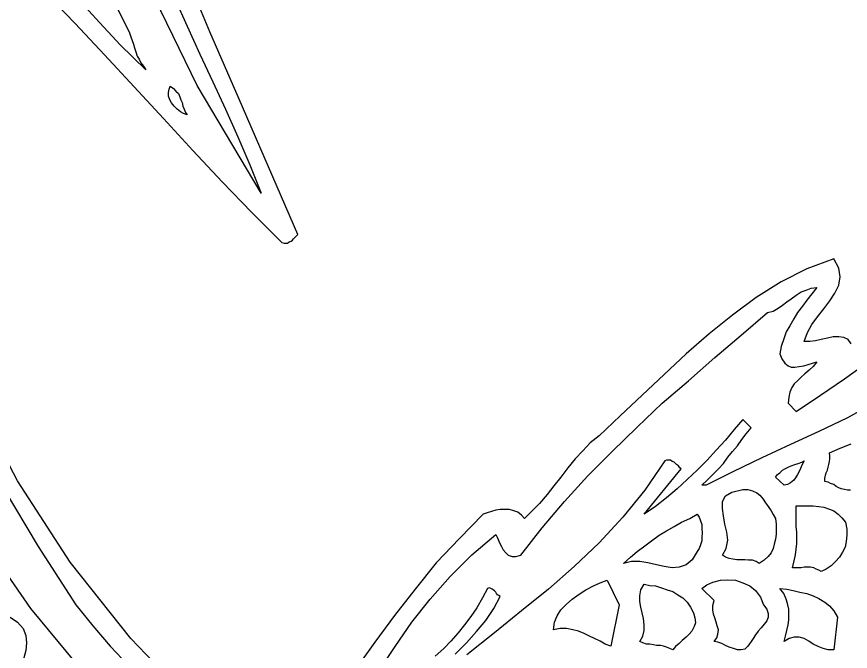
# Model space of a CAD drawing. Extents: x 0.03 to 6.97, y 0.03 to 8.18.
# Drawn here: x 1.82 to 3.151, y 3.668 to 4.683 of the extents above; entities that cross this region are included whole.
import ezdxf

# ---------------------------------------------------------------- set-up
doc = ezdxf.new("R2010")
doc.units = 0
doc.layers.add('1', color=7, linetype='Continuous')

msp = doc.modelspace()

# ---------------------------------------------------------------- linework, layer by layer
at = {"layer": '1'}
for points in [[(1.935, 4.789), (2, 4.657), (2.002, 4.651), (2.004, 4.645), (2.006, 4.639), (2.008, 4.633), (2.01, 4.627), (2.012, 4.62), (2.015, 4.615), (2.018, 4.609), (2.022, 4.604), (2.026, 4.598), (1.985, 4.638), (1.946, 4.68), (1.907, 4.723)], [(1.866, 4.721), (1.913, 4.672), (1.96, 4.622), (2.007, 4.571), (2.054, 4.52), (2.101, 4.469), (2.148, 4.419), (2.195, 4.37), (2.243, 4.322), (2.247, 4.321), (2.25, 4.321), (2.252, 4.321), (2.255, 4.323), (2.258, 4.324), (2.26, 4.326), (2.262, 4.328), (2.265, 4.331), (2.267, 4.333), (2.269, 4.335), (2.222, 4.443), (2.175, 4.551), (2.128, 4.659), (2.083, 4.768)], [(2.072, 4.712), (2.092, 4.668), (2.112, 4.623), (2.133, 4.579), (2.153, 4.535), (2.173, 4.491), (2.192, 4.446), (2.21, 4.401), (2.108, 4.573), (2.021, 4.752)], [(2.092, 4.526), (2.086, 4.528), (2.081, 4.531), (2.076, 4.535), (2.071, 4.54), (2.067, 4.545), (2.064, 4.55), (2.062, 4.556), (2.062, 4.562), (2.063, 4.567), (2.065, 4.572), (2.07, 4.568), (2.074, 4.564), (2.078, 4.56), (2.08, 4.555), (2.082, 4.55), (2.084, 4.546), (2.085, 4.54), (2.087, 4.535), (2.089, 4.53), (2.092, 4.526)], [(3.153, 4.16), (3.148, 4.167), (3.141, 4.17), (3.133, 4.171), (3.124, 4.171), (3.115, 4.169), (3.105, 4.167), (3.096, 4.165), (3.087, 4.164), (3.078, 4.164), (3.083, 4.178), (3.09, 4.191), (3.099, 4.203), (3.109, 4.216), (3.119, 4.229), (3.127, 4.241), (3.133, 4.254), (3.135, 4.267), (3.133, 4.281), (3.125, 4.296), (3.082, 4.28), (3.041, 4.259), (3.001, 4.234), (2.963, 4.206), (2.926, 4.176), (2.889, 4.144), (2.854, 4.111), (2.819, 4.078), (2.784, 4.045), (2.75, 4.013), (2.736, 4.002), (2.724, 3.989), (2.712, 3.976), (2.7, 3.962), (2.689, 3.947), (2.678, 3.933), (2.667, 3.919), (2.655, 3.905), (2.643, 3.893), (2.631, 3.881), (2.626, 3.886), (2.62, 3.891), (2.614, 3.893), (2.607, 3.895), (2.599, 3.895), (2.592, 3.895), (2.585, 3.894), (2.578, 3.892), (2.571, 3.89), (2.565, 3.888), (2.527, 3.849), (2.49, 3.81), (2.456, 3.768), (2.423, 3.726), (2.392, 3.683), (2.361, 3.64)], [(2.398, 3.637), (2.424, 3.676), (2.451, 3.715), (2.48, 3.752), (2.512, 3.788), (2.547, 3.823), (2.585, 3.855), (2.587, 3.851), (2.589, 3.847), (2.591, 3.842), (2.594, 3.836), (2.597, 3.831), (2.601, 3.826), (2.605, 3.822), (2.611, 3.82), (2.617, 3.82), (2.625, 3.822), (2.659, 3.866), (2.695, 3.908), (2.732, 3.949), (2.771, 3.988), (2.811, 4.027), (2.851, 4.065), (2.893, 4.101), (2.935, 4.138), (2.977, 4.174), (3.019, 4.21), (3.028, 4.212), (3.036, 4.217), (3.043, 4.222), (3.05, 4.227), (3.057, 4.232), (3.065, 4.238), (3.073, 4.243), (3.081, 4.246), (3.089, 4.249), (3.098, 4.25), (3.09, 4.24), (3.082, 4.23), (3.075, 4.22), (3.067, 4.21), (3.061, 4.2), (3.055, 4.189), (3.049, 4.179), (3.045, 4.168), (3.041, 4.156), (3.039, 4.144), (3.042, 4.136), (3.047, 4.129), (3.052, 4.125), (3.057, 4.123), (3.063, 4.123), (3.07, 4.124), (3.077, 4.125), (3.084, 4.127), (3.091, 4.129), (3.098, 4.131), (3.092, 4.124), (3.086, 4.118), (3.079, 4.112), (3.073, 4.107), (3.067, 4.101), (3.062, 4.096), (3.058, 4.09), (3.055, 4.083), (3.053, 4.075), (3.052, 4.065), (3.065, 4.052), (3.104, 4.078), (3.142, 4.104), (3.18, 4.131)], [(2.112, 3.574), (2.002, 3.689), (1.905, 3.811), (1.821, 3.941), (1.75, 4.076)], [(3.191, 4.066), (3.147, 4.042), (3.101, 4.02), (3.056, 3.999), (3.01, 3.978), (2.965, 3.956), (2.921, 3.934), (2.914, 3.934), (2.923, 3.942), (2.932, 3.951), (2.941, 3.96), (2.949, 3.969), (2.956, 3.979), (2.963, 3.988), (2.971, 3.997), (2.978, 4.007), (2.985, 4.016), (2.993, 4.026), (2.98, 4.039), (2.966, 4.023), (2.952, 4.006), (2.937, 3.99), (2.923, 3.974), (2.907, 3.958), (2.891, 3.943), (2.875, 3.928), (2.858, 3.914), (2.84, 3.9), (2.822, 3.888), (2.881, 3.96), (2.879, 3.962), (2.877, 3.965), (2.874, 3.967), (2.872, 3.969), (2.87, 3.971), (2.867, 3.972), (2.864, 3.974), (2.861, 3.974), (2.858, 3.974), (2.855, 3.973), (2.823, 3.926), (2.788, 3.883), (2.75, 3.842), (2.71, 3.804), (2.669, 3.768), (2.626, 3.733), (2.583, 3.698), (2.539, 3.663)], [(3.152, 3.926), (3.147, 3.926), (3.142, 3.927), (3.137, 3.928), (3.133, 3.93), (3.129, 3.932), (3.125, 3.935), (3.12, 3.937), (3.116, 3.939), (3.111, 3.94), (3.111, 3.945), (3.112, 3.95), (3.113, 3.954), (3.115, 3.958), (3.116, 3.963), (3.117, 3.967), (3.118, 3.972), (3.119, 3.976), (3.119, 3.981), (3.118, 3.986), (3.135, 3.993), (3.153, 4)], [(3.078, 3.973), (3.076, 3.97), (3.074, 3.966), (3.072, 3.961), (3.07, 3.956), (3.067, 3.951), (3.064, 3.946), (3.061, 3.942), (3.056, 3.938), (3.051, 3.935), (3.046, 3.934), (3.032, 3.947), (3.035, 3.951), (3.039, 3.954), (3.043, 3.958), (3.047, 3.96), (3.052, 3.963), (3.057, 3.965), (3.063, 3.967), (3.068, 3.969), (3.074, 3.971), (3.078, 3.973)], [(1.798, 3.93), (1.854, 3.836), (1.914, 3.743)], [(3.032, 3.881), (3.033, 3.872), (3.033, 3.864), (3.033, 3.856), (3.032, 3.848), (3.03, 3.84), (3.028, 3.833), (3.025, 3.826), (3.02, 3.82), (3.014, 3.814), (3.006, 3.809), (3.001, 3.812), (2.995, 3.814), (2.989, 3.814), (2.983, 3.815), (2.976, 3.815), (2.97, 3.815), (2.964, 3.816), (2.958, 3.817), (2.952, 3.819), (2.947, 3.822), (2.953, 3.833), (2.956, 3.846), (2.954, 3.859), (2.951, 3.872), (2.949, 3.885), (2.947, 3.897), (2.947, 3.908), (2.952, 3.917), (2.962, 3.923), (2.98, 3.927), (2.988, 3.927), (2.995, 3.925), (3.002, 3.922), (3.007, 3.918), (3.012, 3.912), (3.016, 3.906), (3.02, 3.9), (3.025, 3.893), (3.028, 3.887), (3.032, 3.881)], [(3.144, 3.875), (3.146, 3.864), (3.146, 3.854), (3.145, 3.844), (3.143, 3.835), (3.139, 3.827), (3.134, 3.819), (3.128, 3.812), (3.121, 3.805), (3.113, 3.8), (3.105, 3.796), (3.101, 3.798), (3.097, 3.8), (3.093, 3.802), (3.088, 3.803), (3.083, 3.803), (3.078, 3.803), (3.073, 3.802), (3.068, 3.802), (3.063, 3.802), (3.059, 3.802), (3.062, 3.813), (3.064, 3.823), (3.065, 3.832), (3.066, 3.841), (3.066, 3.85), (3.066, 3.859), (3.065, 3.868), (3.065, 3.878), (3.065, 3.889), (3.065, 3.901), (3.074, 3.901), (3.083, 3.901), (3.092, 3.901), (3.101, 3.9), (3.109, 3.899), (3.118, 3.896), (3.125, 3.893), (3.132, 3.888), (3.138, 3.882), (3.144, 3.875)], [(2.907, 3.828), (2.899, 3.815), (2.889, 3.807), (2.878, 3.803), (2.867, 3.802), (2.854, 3.804), (2.842, 3.807), (2.828, 3.81), (2.815, 3.812), (2.802, 3.812), (2.789, 3.809), (2.8, 3.819), (2.811, 3.828), (2.823, 3.837), (2.834, 3.845), (2.846, 3.854), (2.858, 3.861), (2.87, 3.868), (2.882, 3.875), (2.895, 3.881), (2.907, 3.888), (2.91, 3.883), (2.912, 3.877), (2.914, 3.871), (2.914, 3.865), (2.915, 3.858), (2.914, 3.851), (2.914, 3.845), (2.912, 3.839), (2.91, 3.833), (2.907, 3.828)], [(1.914, 3.65), (1.842, 3.737), (1.779, 3.828)], [(3.013, 3.743), (3.018, 3.736), (3.02, 3.729), (3.02, 3.723), (3.018, 3.717), (3.014, 3.712), (3.009, 3.706), (3.004, 3.701), (3, 3.695), (2.996, 3.689), (2.993, 3.684), (2.988, 3.677), (2.983, 3.672), (2.977, 3.671), (2.971, 3.671), (2.965, 3.673), (2.958, 3.675), (2.952, 3.678), (2.946, 3.681), (2.94, 3.683), (2.934, 3.684), (2.938, 3.69), (2.94, 3.696), (2.941, 3.703), (2.939, 3.709), (2.937, 3.715), (2.935, 3.722), (2.933, 3.728), (2.932, 3.735), (2.932, 3.742), (2.934, 3.75), (2.914, 3.769), (2.922, 3.775), (2.932, 3.779), (2.944, 3.782), (2.956, 3.783), (2.968, 3.782), (2.98, 3.778), (2.991, 3.773), (3, 3.766), (3.008, 3.755), (3.013, 3.743)], [(2.52, 3.664), (2.538, 3.682), (2.554, 3.7), (2.569, 3.718), (2.582, 3.737), (2.592, 3.756), (2.59, 3.758), (2.588, 3.759), (2.586, 3.761), (2.585, 3.763), (2.583, 3.765), (2.581, 3.767), (2.579, 3.768), (2.577, 3.769), (2.575, 3.77), (2.572, 3.769), (2.564, 3.754), (2.555, 3.738), (2.545, 3.724), (2.535, 3.711), (2.525, 3.698), (2.513, 3.685), (2.502, 3.673), (2.488, 3.661)], [(2.782, 3.743), (2.769, 3.677), (2.76, 3.68), (2.752, 3.685), (2.743, 3.689), (2.735, 3.693), (2.726, 3.697), (2.717, 3.701), (2.708, 3.703), (2.698, 3.705), (2.688, 3.705), (2.677, 3.703), (2.679, 3.715), (2.683, 3.725), (2.689, 3.735), (2.698, 3.744), (2.707, 3.752), (2.718, 3.76), (2.729, 3.767), (2.741, 3.773), (2.752, 3.778), (2.763, 3.782), (2.782, 3.743)], [(2.901, 3.73), (2.903, 3.722), (2.904, 3.714), (2.902, 3.708), (2.898, 3.701), (2.894, 3.696), (2.889, 3.691), (2.883, 3.686), (2.878, 3.681), (2.872, 3.676), (2.868, 3.671), (2.863, 3.673), (2.858, 3.675), (2.853, 3.677), (2.848, 3.678), (2.842, 3.678), (2.837, 3.679), (2.831, 3.68), (2.826, 3.68), (2.82, 3.682), (2.815, 3.684), (2.82, 3.693), (2.822, 3.702), (2.822, 3.711), (2.821, 3.721), (2.819, 3.73), (2.817, 3.739), (2.815, 3.748), (2.815, 3.757), (2.817, 3.767), (2.822, 3.776), (2.831, 3.774), (2.84, 3.773), (2.85, 3.77), (2.859, 3.767), (2.868, 3.764), (2.876, 3.759), (2.884, 3.754), (2.891, 3.747), (2.896, 3.739), (2.901, 3.73)], [(3.131, 3.723), (3.125, 3.671), (3.116, 3.671), (3.108, 3.673), (3.1, 3.676), (3.092, 3.68), (3.085, 3.685), (3.078, 3.689), (3.07, 3.691), (3.062, 3.691), (3.054, 3.689), (3.046, 3.684), (3.048, 3.693), (3.05, 3.702), (3.052, 3.711), (3.053, 3.719), (3.053, 3.728), (3.053, 3.736), (3.051, 3.745), (3.049, 3.752), (3.045, 3.761), (3.039, 3.769), (3.05, 3.768), (3.06, 3.766), (3.071, 3.763), (3.082, 3.761), (3.092, 3.757), (3.101, 3.753), (3.111, 3.747), (3.118, 3.741), (3.125, 3.733), (3.131, 3.723)], [(1.914, 3.743), (1.941, 3.709), (1.969, 3.677), (1.998, 3.646)], [(1.809, 3.723), (1.821, 3.715), (1.83, 3.705), (1.834, 3.694), (1.835, 3.682), (1.834, 3.67), (1.831, 3.658), (1.827, 3.645), (1.823, 3.634), (1.819, 3.622)]]:
    msp.add_lwpolyline(points, dxfattribs=at)

doc.saveas('drawing.dxf')
